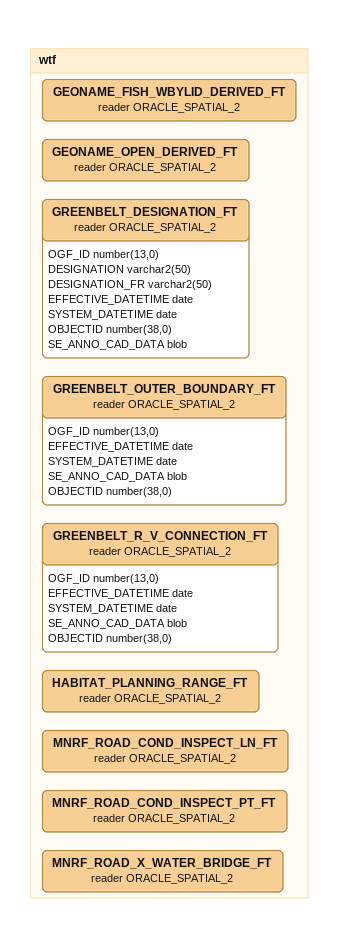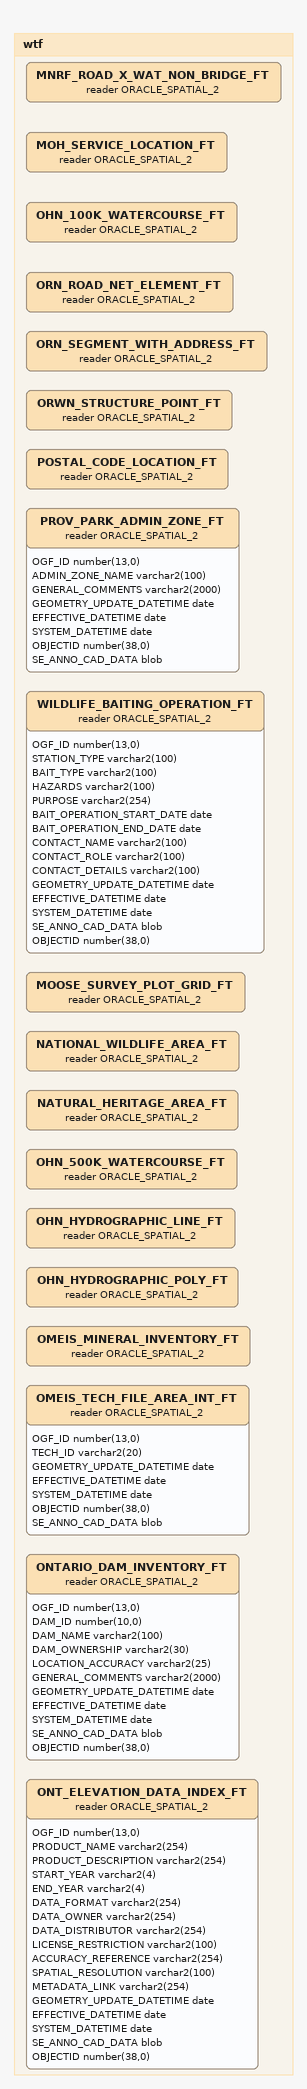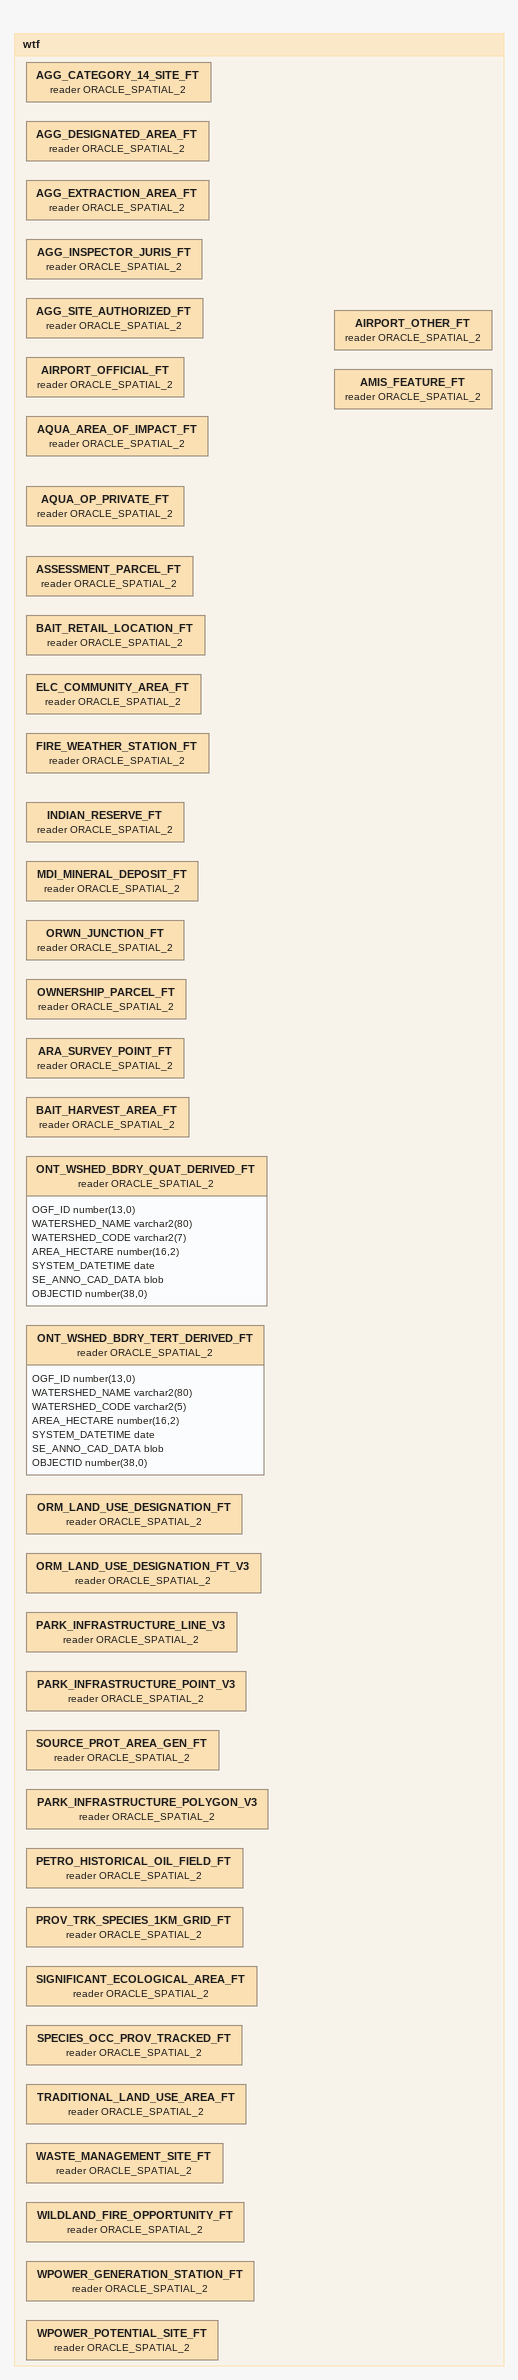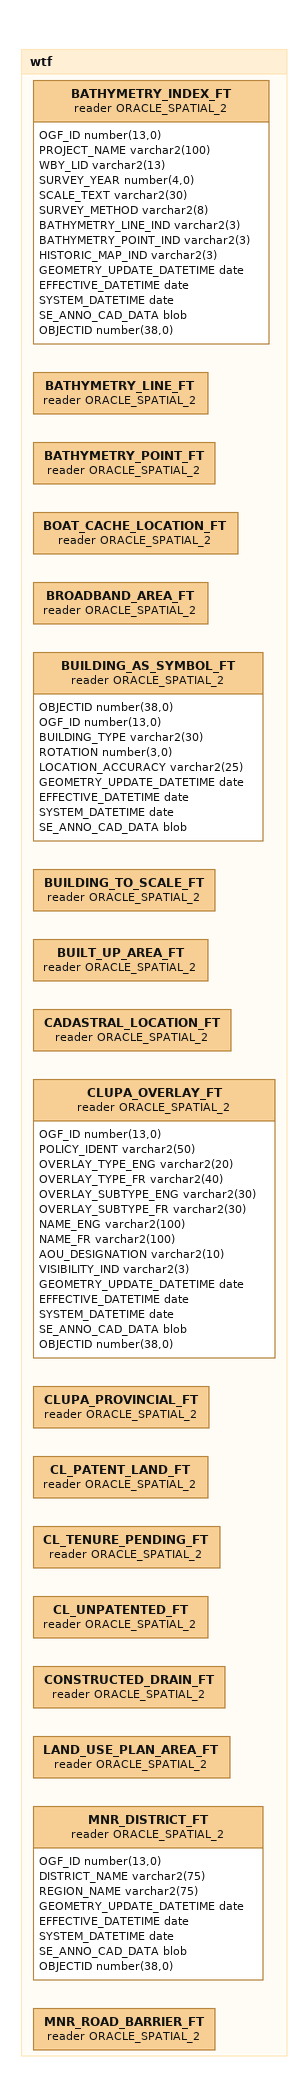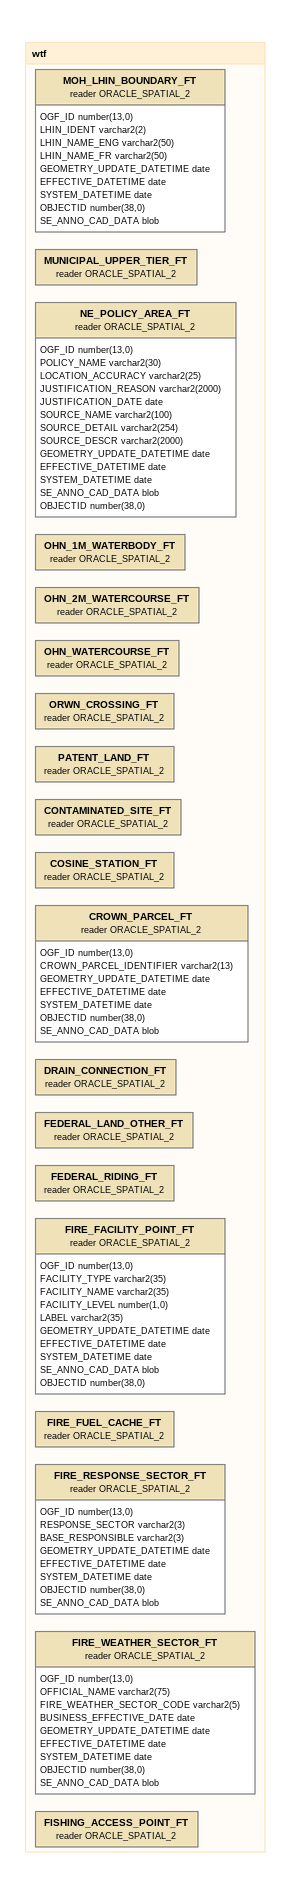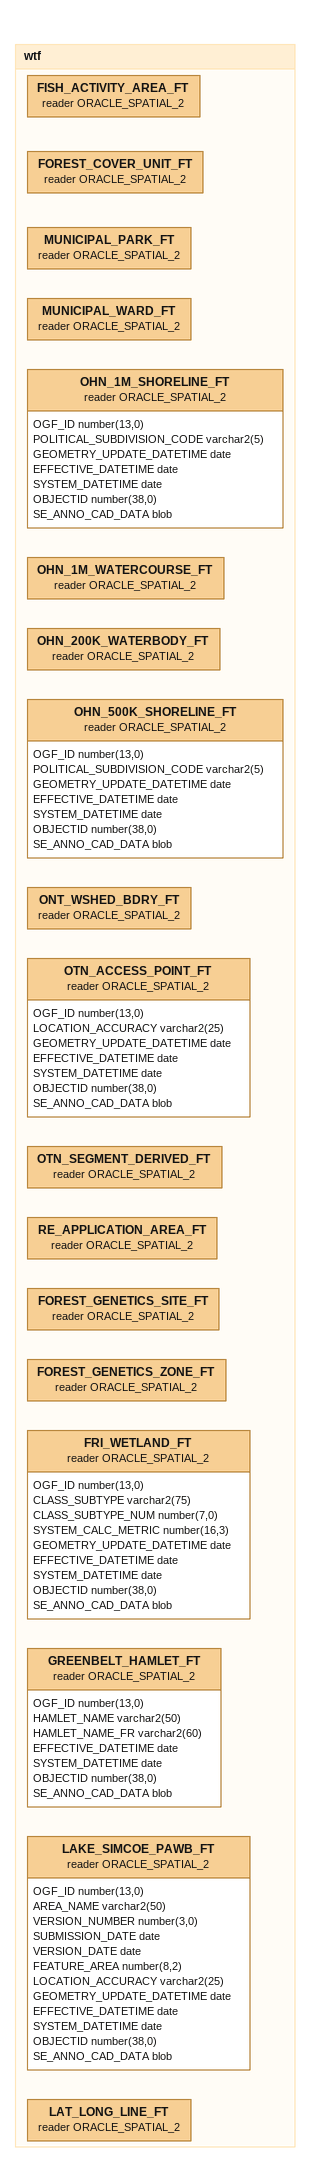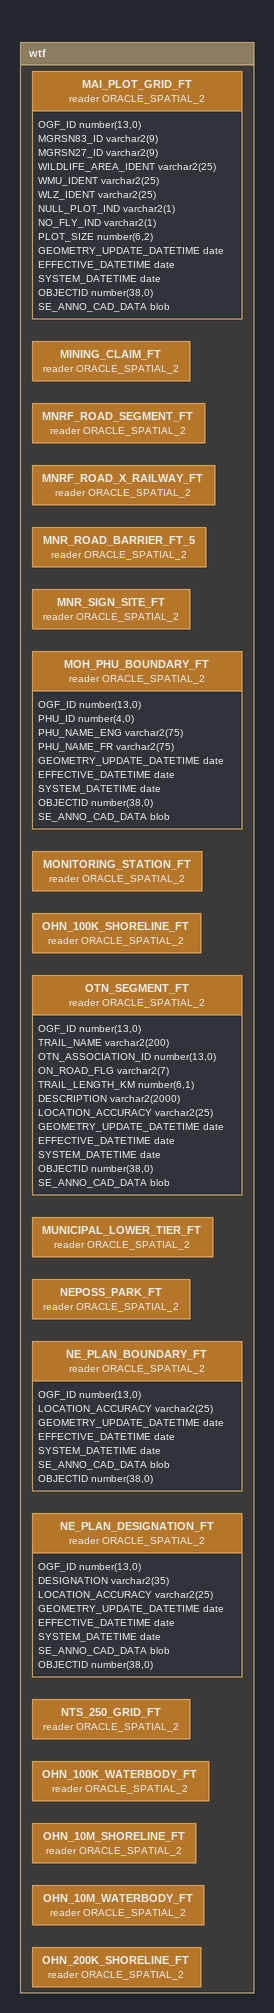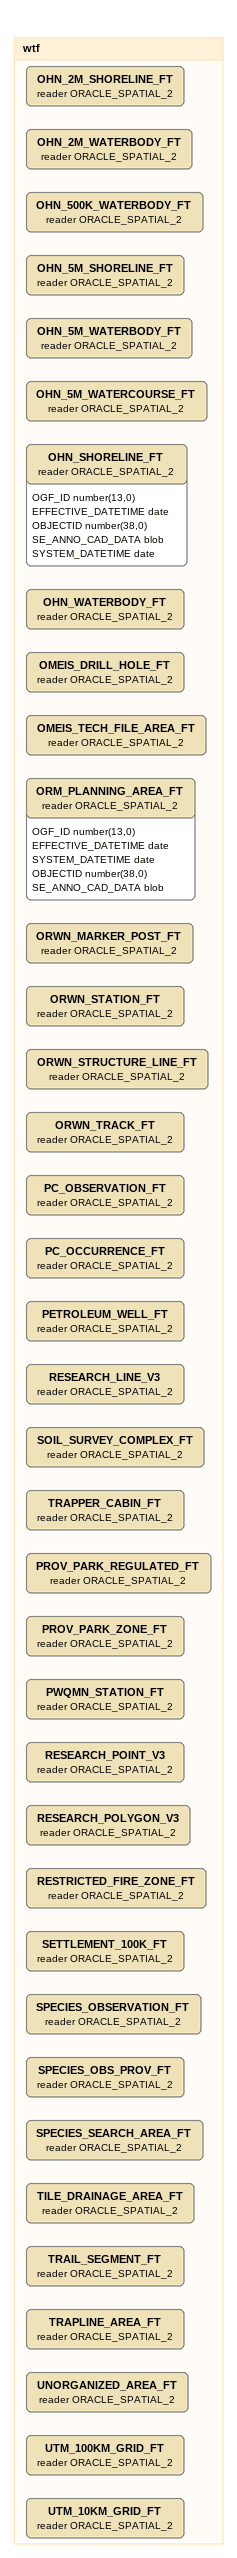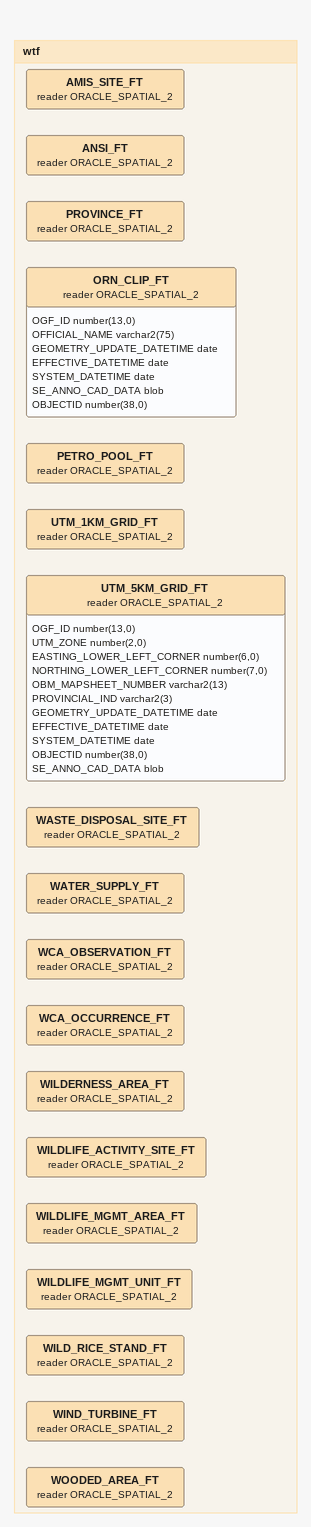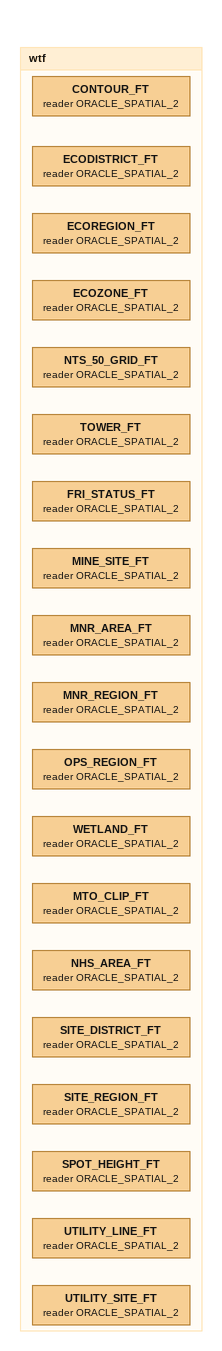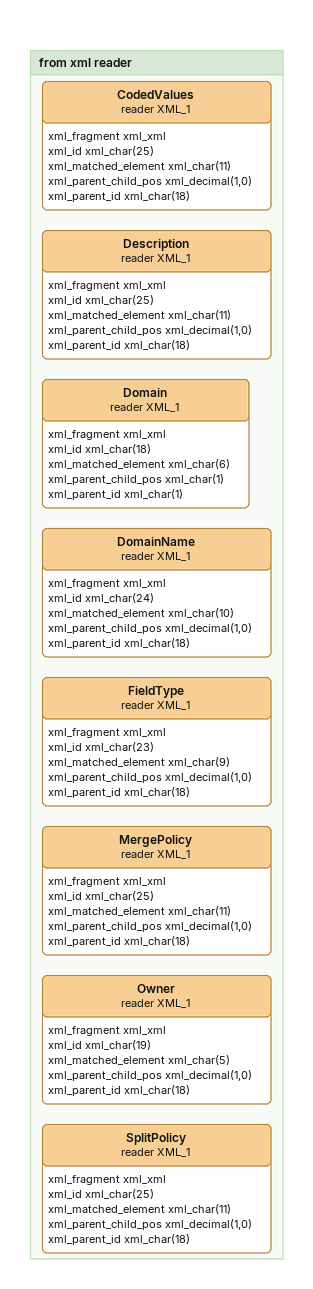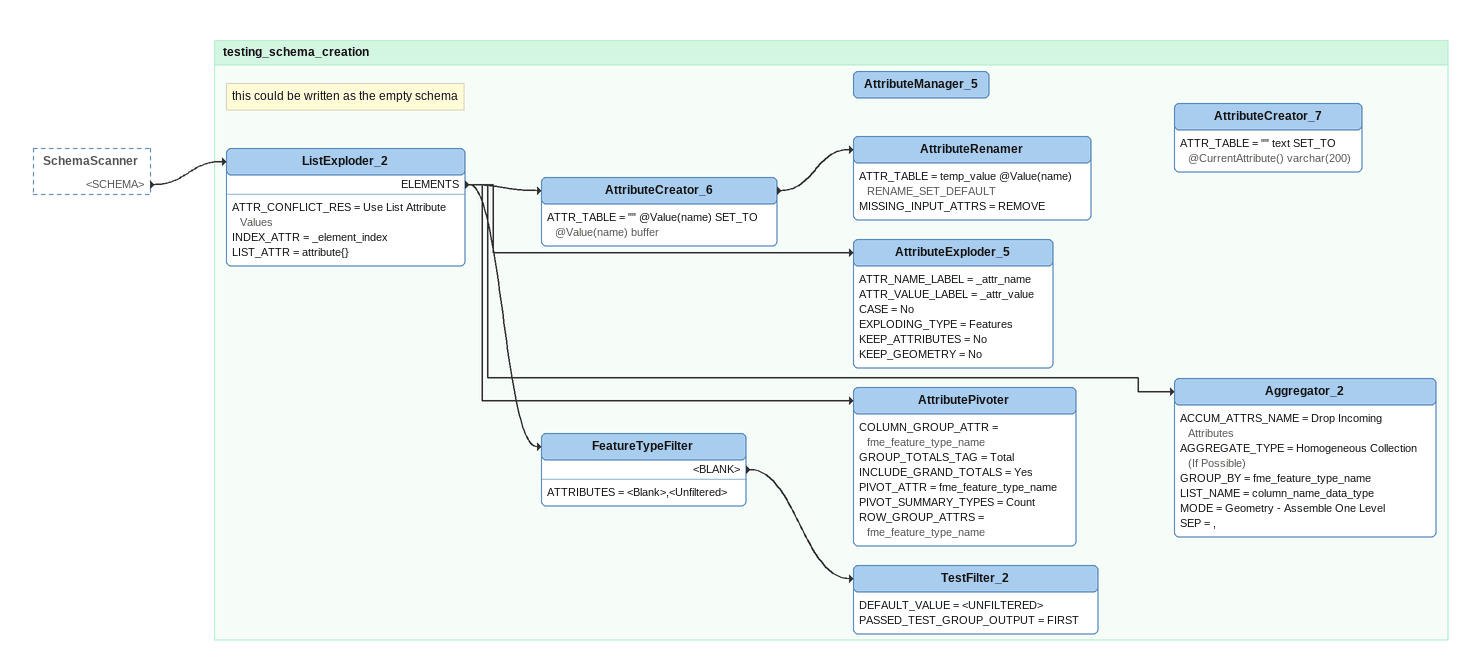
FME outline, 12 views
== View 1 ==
Bookmark: wtf
GEONAME_FISH_WBYLID_DERIVED_FT (reader ORACLE_SPATIAL_2)
GEONAME_OPEN_DERIVED_FT (reader ORACLE_SPATIAL_2)
GREENBELT_DESIGNATION_FT (reader ORACLE_SPATIAL_2)
    attributes: OGF_ID number(13,0), DESIGNATION varchar2(50), DESIGNATION_FR varchar2(50), EFFECTIVE_DATETIME date, SYSTEM_DATETIME date, OBJECTID number(38,0), SE_ANNO_CAD_DATA blob
GREENBELT_OUTER_BOUNDARY_FT (reader ORACLE_SPATIAL_2)
    attributes: OGF_ID number(13,0), EFFECTIVE_DATETIME date, SYSTEM_DATETIME date, SE_ANNO_CAD_DATA blob, OBJECTID number(38,0)
GREENBELT_R_V_CONNECTION_FT (reader ORACLE_SPATIAL_2)
    attributes: OGF_ID number(13,0), EFFECTIVE_DATETIME date, SYSTEM_DATETIME date, SE_ANNO_CAD_DATA blob, OBJECTID number(38,0)
HABITAT_PLANNING_RANGE_FT (reader ORACLE_SPATIAL_2)
MNRF_ROAD_COND_INSPECT_LN_FT (reader ORACLE_SPATIAL_2)
MNRF_ROAD_COND_INSPECT_PT_FT (reader ORACLE_SPATIAL_2)
MNRF_ROAD_X_WATER_BRIDGE_FT (reader ORACLE_SPATIAL_2)

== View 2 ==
Bookmark: wtf
MNRF_ROAD_X_WAT_NON_BRIDGE_FT (reader ORACLE_SPATIAL_2)
MOH_SERVICE_LOCATION_FT (reader ORACLE_SPATIAL_2)
OHN_100K_WATERCOURSE_FT (reader ORACLE_SPATIAL_2)
ORN_ROAD_NET_ELEMENT_FT (reader ORACLE_SPATIAL_2)
ORN_SEGMENT_WITH_ADDRESS_FT (reader ORACLE_SPATIAL_2)
ORWN_STRUCTURE_POINT_FT (reader ORACLE_SPATIAL_2)
POSTAL_CODE_LOCATION_FT (reader ORACLE_SPATIAL_2)
PROV_PARK_ADMIN_ZONE_FT (reader ORACLE_SPATIAL_2)
    attributes: OGF_ID number(13,0), ADMIN_ZONE_NAME varchar2(100), GENERAL_COMMENTS varchar2(2000), GEOMETRY_UPDATE_DATETIME date, EFFECTIVE_DATETIME date, SYSTEM_DATETIME date, OBJECTID number(38,0), SE_ANNO_CAD_DATA blob
WILDLIFE_BAITING_OPERATION_FT (reader ORACLE_SPATIAL_2)
    attributes: OGF_ID number(13,0), STATION_TYPE varchar2(100), BAIT_TYPE varchar2(100), HAZARDS varchar2(100), PURPOSE varchar2(254), BAIT_OPERATION_START_DATE date, BAIT_OPERATION_END_DATE date, CONTACT_NAME varchar2(100), CONTACT_ROLE varchar2(100), CONTACT_DETAILS varchar2(100), GEOMETRY_UPDATE_DATETIME date, EFFECTIVE_DATETIME date, SYSTEM_DATETIME date, SE_ANNO_CAD_DATA blob, OBJECTID number(38,0)
MOOSE_SURVEY_PLOT_GRID_FT (reader ORACLE_SPATIAL_2)
NATIONAL_WILDLIFE_AREA_FT (reader ORACLE_SPATIAL_2)
NATURAL_HERITAGE_AREA_FT (reader ORACLE_SPATIAL_2)
OHN_500K_WATERCOURSE_FT (reader ORACLE_SPATIAL_2)
OHN_HYDROGRAPHIC_LINE_FT (reader ORACLE_SPATIAL_2)
OHN_HYDROGRAPHIC_POLY_FT (reader ORACLE_SPATIAL_2)
OMEIS_MINERAL_INVENTORY_FT (reader ORACLE_SPATIAL_2)
OMEIS_TECH_FILE_AREA_INT_FT (reader ORACLE_SPATIAL_2)
    attributes: OGF_ID number(13,0), TECH_ID varchar2(20), GEOMETRY_UPDATE_DATETIME date, EFFECTIVE_DATETIME date, SYSTEM_DATETIME date, OBJECTID number(38,0), SE_ANNO_CAD_DATA blob
ONTARIO_DAM_INVENTORY_FT (reader ORACLE_SPATIAL_2)
    attributes: OGF_ID number(13,0), DAM_ID number(10,0), DAM_NAME varchar2(100), DAM_OWNERSHIP varchar2(30), LOCATION_ACCURACY varchar2(25), GENERAL_COMMENTS varchar2(2000), GEOMETRY_UPDATE_DATETIME date, EFFECTIVE_DATETIME date, SYSTEM_DATETIME date, SE_ANNO_CAD_DATA blob, OBJECTID number(38,0)
ONT_ELEVATION_DATA_INDEX_FT (reader ORACLE_SPATIAL_2)
    attributes: OGF_ID number(13,0), PRODUCT_NAME varchar2(254), PRODUCT_DESCRIPTION varchar2(254), START_YEAR varchar2(4), END_YEAR varchar2(4), DATA_FORMAT varchar2(254), DATA_OWNER varchar2(254), DATA_DISTRIBUTOR varchar2(254), LICENSE_RESTRICTION varchar2(100), ACCURACY_REFERENCE varchar2(254), SPATIAL_RESOLUTION varchar2(100), METADATA_LINK varchar2(254), GEOMETRY_UPDATE_DATETIME date, EFFECTIVE_DATETIME date, SYSTEM_DATETIME date, SE_ANNO_CAD_DATA blob, OBJECTID number(38,0)

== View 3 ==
Bookmark: wtf
ONT_WSHED_BDRY_QUAT_DERIVED_FT (reader ORACLE_SPATIAL_2)
    attributes: OGF_ID number(13,0), WATERSHED_NAME varchar2(80), WATERSHED_CODE varchar2(7), AREA_HECTARE number(16,2), SYSTEM_DATETIME date, SE_ANNO_CAD_DATA blob, OBJECTID number(38,0)
ONT_WSHED_BDRY_TERT_DERIVED_FT (reader ORACLE_SPATIAL_2)
    attributes: OGF_ID number(13,0), WATERSHED_NAME varchar2(80), WATERSHED_CODE varchar2(5), AREA_HECTARE number(16,2), SYSTEM_DATETIME date, SE_ANNO_CAD_DATA blob, OBJECTID number(38,0)
ORM_LAND_USE_DESIGNATION_FT (reader ORACLE_SPATIAL_2)
ORM_LAND_USE_DESIGNATION_FT_V3 (reader ORACLE_SPATIAL_2)
PARK_INFRASTRUCTURE_LINE_V3 (reader ORACLE_SPATIAL_2)
PARK_INFRASTRUCTURE_POINT_V3 (reader ORACLE_SPATIAL_2)
SOURCE_PROT_AREA_GEN_FT (reader ORACLE_SPATIAL_2)
PARK_INFRASTRUCTURE_POLYGON_V3 (reader ORACLE_SPATIAL_2)
PETRO_HISTORICAL_OIL_FIELD_FT (reader ORACLE_SPATIAL_2)
PROV_TRK_SPECIES_1KM_GRID_FT (reader ORACLE_SPATIAL_2)
SIGNIFICANT_ECOLOGICAL_AREA_FT (reader ORACLE_SPATIAL_2)
SPECIES_OCC_PROV_TRACKED_FT (reader ORACLE_SPATIAL_2)
TRADITIONAL_LAND_USE_AREA_FT (reader ORACLE_SPATIAL_2)
WASTE_MANAGEMENT_SITE_FT (reader ORACLE_SPATIAL_2)
WILDLAND_FIRE_OPPORTUNITY_FT (reader ORACLE_SPATIAL_2)
WPOWER_GENERATION_STATION_FT (reader ORACLE_SPATIAL_2)
WPOWER_POTENTIAL_SITE_FT (reader ORACLE_SPATIAL_2)
AGG_CATEGORY_14_SITE_FT (reader ORACLE_SPATIAL_2)
AGG_DESIGNATED_AREA_FT (reader ORACLE_SPATIAL_2)
AGG_EXTRACTION_AREA_FT (reader ORACLE_SPATIAL_2)
AGG_INSPECTOR_JURIS_FT (reader ORACLE_SPATIAL_2)
AGG_SITE_AUTHORIZED_FT (reader ORACLE_SPATIAL_2)
AIRPORT_OFFICIAL_FT (reader ORACLE_SPATIAL_2)
AIRPORT_OTHER_FT (reader ORACLE_SPATIAL_2)
AMIS_FEATURE_FT (reader ORACLE_SPATIAL_2)
AQUA_AREA_OF_IMPACT_FT (reader ORACLE_SPATIAL_2)
AQUA_OP_PRIVATE_FT (reader ORACLE_SPATIAL_2)
ASSESSMENT_PARCEL_FT (reader ORACLE_SPATIAL_2)
BAIT_RETAIL_LOCATION_FT (reader ORACLE_SPATIAL_2)
ELC_COMMUNITY_AREA_FT (reader ORACLE_SPATIAL_2)
FIRE_WEATHER_STATION_FT (reader ORACLE_SPATIAL_2)
INDIAN_RESERVE_FT (reader ORACLE_SPATIAL_2)
MDI_MINERAL_DEPOSIT_FT (reader ORACLE_SPATIAL_2)
ORWN_JUNCTION_FT (reader ORACLE_SPATIAL_2)
OWNERSHIP_PARCEL_FT (reader ORACLE_SPATIAL_2)
ARA_SURVEY_POINT_FT (reader ORACLE_SPATIAL_2)
BAIT_HARVEST_AREA_FT (reader ORACLE_SPATIAL_2)

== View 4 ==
Bookmark: wtf
BATHYMETRY_INDEX_FT (reader ORACLE_SPATIAL_2)
    attributes: OGF_ID number(13,0), PROJECT_NAME varchar2(100), WBY_LID varchar2(13), SURVEY_YEAR number(4,0), SCALE_TEXT varchar2(30), SURVEY_METHOD varchar2(8), BATHYMETRY_LINE_IND varchar2(3), BATHYMETRY_POINT_IND varchar2(3), HISTORIC_MAP_IND varchar2(3), GEOMETRY_UPDATE_DATETIME date, EFFECTIVE_DATETIME date, SYSTEM_DATETIME date, SE_ANNO_CAD_DATA blob, OBJECTID number(38,0)
BATHYMETRY_LINE_FT (reader ORACLE_SPATIAL_2)
BATHYMETRY_POINT_FT (reader ORACLE_SPATIAL_2)
BOAT_CACHE_LOCATION_FT (reader ORACLE_SPATIAL_2)
BROADBAND_AREA_FT (reader ORACLE_SPATIAL_2)
BUILDING_AS_SYMBOL_FT (reader ORACLE_SPATIAL_2)
    attributes: OBJECTID number(38,0), OGF_ID number(13,0), BUILDING_TYPE varchar2(30), ROTATION number(3,0), LOCATION_ACCURACY varchar2(25), GEOMETRY_UPDATE_DATETIME date, EFFECTIVE_DATETIME date, SYSTEM_DATETIME date, SE_ANNO_CAD_DATA blob
BUILDING_TO_SCALE_FT (reader ORACLE_SPATIAL_2)
BUILT_UP_AREA_FT (reader ORACLE_SPATIAL_2)
CADASTRAL_LOCATION_FT (reader ORACLE_SPATIAL_2)
CLUPA_OVERLAY_FT (reader ORACLE_SPATIAL_2)
    attributes: OGF_ID number(13,0), POLICY_IDENT varchar2(50), OVERLAY_TYPE_ENG varchar2(20), OVERLAY_TYPE_FR varchar2(40), OVERLAY_SUBTYPE_ENG varchar2(30), OVERLAY_SUBTYPE_FR varchar2(30), NAME_ENG varchar2(100), NAME_FR varchar2(100), AOU_DESIGNATION varchar2(10), VISIBILITY_IND varchar2(3), GEOMETRY_UPDATE_DATETIME date, EFFECTIVE_DATETIME date, SYSTEM_DATETIME date, SE_ANNO_CAD_DATA blob, OBJECTID number(38,0)
CLUPA_PROVINCIAL_FT (reader ORACLE_SPATIAL_2)
CL_PATENT_LAND_FT (reader ORACLE_SPATIAL_2)
CL_TENURE_PENDING_FT (reader ORACLE_SPATIAL_2)
CL_UNPATENTED_FT (reader ORACLE_SPATIAL_2)
CONSTRUCTED_DRAIN_FT (reader ORACLE_SPATIAL_2)
LAND_USE_PLAN_AREA_FT (reader ORACLE_SPATIAL_2)
MNR_DISTRICT_FT (reader ORACLE_SPATIAL_2)
    attributes: OGF_ID number(13,0), DISTRICT_NAME varchar2(75), REGION_NAME varchar2(75), GEOMETRY_UPDATE_DATETIME date, EFFECTIVE_DATETIME date, SYSTEM_DATETIME date, SE_ANNO_CAD_DATA blob, OBJECTID number(38,0)
MNR_ROAD_BARRIER_FT (reader ORACLE_SPATIAL_2)

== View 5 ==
Bookmark: wtf
MOH_LHIN_BOUNDARY_FT (reader ORACLE_SPATIAL_2)
    attributes: OGF_ID number(13,0), LHIN_IDENT varchar2(2), LHIN_NAME_ENG varchar2(50), LHIN_NAME_FR varchar2(50), GEOMETRY_UPDATE_DATETIME date, EFFECTIVE_DATETIME date, SYSTEM_DATETIME date, OBJECTID number(38,0), SE_ANNO_CAD_DATA blob
MUNICIPAL_UPPER_TIER_FT (reader ORACLE_SPATIAL_2)
NE_POLICY_AREA_FT (reader ORACLE_SPATIAL_2)
    attributes: OGF_ID number(13,0), POLICY_NAME varchar2(30), LOCATION_ACCURACY varchar2(25), JUSTIFICATION_REASON varchar2(2000), JUSTIFICATION_DATE date, SOURCE_NAME varchar2(100), SOURCE_DETAIL varchar2(254), SOURCE_DESCR varchar2(2000), GEOMETRY_UPDATE_DATETIME date, EFFECTIVE_DATETIME date, SYSTEM_DATETIME date, SE_ANNO_CAD_DATA blob, OBJECTID number(38,0)
OHN_1M_WATERBODY_FT (reader ORACLE_SPATIAL_2)
OHN_2M_WATERCOURSE_FT (reader ORACLE_SPATIAL_2)
OHN_WATERCOURSE_FT (reader ORACLE_SPATIAL_2)
ORWN_CROSSING_FT (reader ORACLE_SPATIAL_2)
PATENT_LAND_FT (reader ORACLE_SPATIAL_2)
CONTAMINATED_SITE_FT (reader ORACLE_SPATIAL_2)
COSINE_STATION_FT (reader ORACLE_SPATIAL_2)
CROWN_PARCEL_FT (reader ORACLE_SPATIAL_2)
    attributes: OGF_ID number(13,0), CROWN_PARCEL_IDENTIFIER varchar2(13), GEOMETRY_UPDATE_DATETIME date, EFFECTIVE_DATETIME date, SYSTEM_DATETIME date, OBJECTID number(38,0), SE_ANNO_CAD_DATA blob
DRAIN_CONNECTION_FT (reader ORACLE_SPATIAL_2)
FEDERAL_LAND_OTHER_FT (reader ORACLE_SPATIAL_2)
FEDERAL_RIDING_FT (reader ORACLE_SPATIAL_2)
FIRE_FACILITY_POINT_FT (reader ORACLE_SPATIAL_2)
    attributes: OGF_ID number(13,0), FACILITY_TYPE varchar2(35), FACILITY_NAME varchar2(35), FACILITY_LEVEL number(1,0), LABEL varchar2(35), GEOMETRY_UPDATE_DATETIME date, EFFECTIVE_DATETIME date, SYSTEM_DATETIME date, SE_ANNO_CAD_DATA blob, OBJECTID number(38,0)
FIRE_FUEL_CACHE_FT (reader ORACLE_SPATIAL_2)
FIRE_RESPONSE_SECTOR_FT (reader ORACLE_SPATIAL_2)
    attributes: OGF_ID number(13,0), RESPONSE_SECTOR varchar2(3), BASE_RESPONSIBLE varchar2(3), GEOMETRY_UPDATE_DATETIME date, EFFECTIVE_DATETIME date, SYSTEM_DATETIME date, OBJECTID number(38,0), SE_ANNO_CAD_DATA blob
FIRE_WEATHER_SECTOR_FT (reader ORACLE_SPATIAL_2)
    attributes: OGF_ID number(13,0), OFFICIAL_NAME varchar2(75), FIRE_WEATHER_SECTOR_CODE varchar2(5), BUSINESS_EFFECTIVE_DATE date, GEOMETRY_UPDATE_DATETIME date, EFFECTIVE_DATETIME date, SYSTEM_DATETIME date, OBJECTID number(38,0), SE_ANNO_CAD_DATA blob
FISHING_ACCESS_POINT_FT (reader ORACLE_SPATIAL_2)

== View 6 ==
Bookmark: wtf
FISH_ACTIVITY_AREA_FT (reader ORACLE_SPATIAL_2)
FOREST_COVER_UNIT_FT (reader ORACLE_SPATIAL_2)
MUNICIPAL_PARK_FT (reader ORACLE_SPATIAL_2)
MUNICIPAL_WARD_FT (reader ORACLE_SPATIAL_2)
OHN_1M_SHORELINE_FT (reader ORACLE_SPATIAL_2)
    attributes: OGF_ID number(13,0), POLITICAL_SUBDIVISION_CODE varchar2(5), GEOMETRY_UPDATE_DATETIME date, EFFECTIVE_DATETIME date, SYSTEM_DATETIME date, OBJECTID number(38,0), SE_ANNO_CAD_DATA blob
OHN_1M_WATERCOURSE_FT (reader ORACLE_SPATIAL_2)
OHN_200K_WATERBODY_FT (reader ORACLE_SPATIAL_2)
OHN_500K_SHORELINE_FT (reader ORACLE_SPATIAL_2)
    attributes: OGF_ID number(13,0), POLITICAL_SUBDIVISION_CODE varchar2(5), GEOMETRY_UPDATE_DATETIME date, EFFECTIVE_DATETIME date, SYSTEM_DATETIME date, OBJECTID number(38,0), SE_ANNO_CAD_DATA blob
ONT_WSHED_BDRY_FT (reader ORACLE_SPATIAL_2)
OTN_ACCESS_POINT_FT (reader ORACLE_SPATIAL_2)
    attributes: OGF_ID number(13,0), LOCATION_ACCURACY varchar2(25), GEOMETRY_UPDATE_DATETIME date, EFFECTIVE_DATETIME date, SYSTEM_DATETIME date, OBJECTID number(38,0), SE_ANNO_CAD_DATA blob
OTN_SEGMENT_DERIVED_FT (reader ORACLE_SPATIAL_2)
RE_APPLICATION_AREA_FT (reader ORACLE_SPATIAL_2)
FOREST_GENETICS_SITE_FT (reader ORACLE_SPATIAL_2)
FOREST_GENETICS_ZONE_FT (reader ORACLE_SPATIAL_2)
FRI_WETLAND_FT (reader ORACLE_SPATIAL_2)
    attributes: OGF_ID number(13,0), CLASS_SUBTYPE varchar2(75), CLASS_SUBTYPE_NUM number(7,0), SYSTEM_CALC_METRIC number(16,3), GEOMETRY_UPDATE_DATETIME date, EFFECTIVE_DATETIME date, SYSTEM_DATETIME date, OBJECTID number(38,0), SE_ANNO_CAD_DATA blob
GREENBELT_HAMLET_FT (reader ORACLE_SPATIAL_2)
    attributes: OGF_ID number(13,0), HAMLET_NAME varchar2(50), HAMLET_NAME_FR varchar2(60), EFFECTIVE_DATETIME date, SYSTEM_DATETIME date, OBJECTID number(38,0), SE_ANNO_CAD_DATA blob
LAKE_SIMCOE_PAWB_FT (reader ORACLE_SPATIAL_2)
    attributes: OGF_ID number(13,0), AREA_NAME varchar2(50), VERSION_NUMBER number(3,0), SUBMISSION_DATE date, VERSION_DATE date, FEATURE_AREA number(8,2), LOCATION_ACCURACY varchar2(25), GEOMETRY_UPDATE_DATETIME date, EFFECTIVE_DATETIME date, SYSTEM_DATETIME date, OBJECTID number(38,0), SE_ANNO_CAD_DATA blob
LAT_LONG_LINE_FT (reader ORACLE_SPATIAL_2)

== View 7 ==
Bookmark: wtf
MAI_PLOT_GRID_FT (reader ORACLE_SPATIAL_2)
    attributes: OGF_ID number(13,0), MGRSN83_ID varchar2(9), MGRSN27_ID varchar2(9), WILDLIFE_AREA_IDENT varchar2(25), WMU_IDENT varchar2(25), WLZ_IDENT varchar2(25), NULL_PLOT_IND varchar2(1), NO_FLY_IND varchar2(1), PLOT_SIZE number(6,2), GEOMETRY_UPDATE_DATETIME date, EFFECTIVE_DATETIME date, SYSTEM_DATETIME date, OBJECTID number(38,0), SE_ANNO_CAD_DATA blob
MINING_CLAIM_FT (reader ORACLE_SPATIAL_2)
MNRF_ROAD_SEGMENT_FT (reader ORACLE_SPATIAL_2)
MNRF_ROAD_X_RAILWAY_FT (reader ORACLE_SPATIAL_2)
MNR_ROAD_BARRIER_FT_5 (reader ORACLE_SPATIAL_2)
MNR_SIGN_SITE_FT (reader ORACLE_SPATIAL_2)
MOH_PHU_BOUNDARY_FT (reader ORACLE_SPATIAL_2)
    attributes: OGF_ID number(13,0), PHU_ID number(4,0), PHU_NAME_ENG varchar2(75), PHU_NAME_FR varchar2(75), GEOMETRY_UPDATE_DATETIME date, EFFECTIVE_DATETIME date, SYSTEM_DATETIME date, OBJECTID number(38,0), SE_ANNO_CAD_DATA blob
MONITORING_STATION_FT (reader ORACLE_SPATIAL_2)
OHN_100K_SHORELINE_FT (reader ORACLE_SPATIAL_2)
OTN_SEGMENT_FT (reader ORACLE_SPATIAL_2)
    attributes: OGF_ID number(13,0), TRAIL_NAME varchar2(200), OTN_ASSOCIATION_ID number(13,0), ON_ROAD_FLG varchar2(7), TRAIL_LENGTH_KM number(6,1), DESCRIPTION varchar2(2000), LOCATION_ACCURACY varchar2(25), GEOMETRY_UPDATE_DATETIME date, EFFECTIVE_DATETIME date, SYSTEM_DATETIME date, OBJECTID number(38,0), SE_ANNO_CAD_DATA blob
MUNICIPAL_LOWER_TIER_FT (reader ORACLE_SPATIAL_2)
NEPOSS_PARK_FT (reader ORACLE_SPATIAL_2)
NE_PLAN_BOUNDARY_FT (reader ORACLE_SPATIAL_2)
    attributes: OGF_ID number(13,0), LOCATION_ACCURACY varchar2(25), GEOMETRY_UPDATE_DATETIME date, EFFECTIVE_DATETIME date, SYSTEM_DATETIME date, SE_ANNO_CAD_DATA blob, OBJECTID number(38,0)
NE_PLAN_DESIGNATION_FT (reader ORACLE_SPATIAL_2)
    attributes: OGF_ID number(13,0), DESIGNATION varchar2(35), LOCATION_ACCURACY varchar2(25), GEOMETRY_UPDATE_DATETIME date, EFFECTIVE_DATETIME date, SYSTEM_DATETIME date, SE_ANNO_CAD_DATA blob, OBJECTID number(38,0)
NTS_250_GRID_FT (reader ORACLE_SPATIAL_2)
OHN_100K_WATERBODY_FT (reader ORACLE_SPATIAL_2)
OHN_10M_SHORELINE_FT (reader ORACLE_SPATIAL_2)
OHN_10M_WATERBODY_FT (reader ORACLE_SPATIAL_2)
OHN_200K_SHORELINE_FT (reader ORACLE_SPATIAL_2)

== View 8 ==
Bookmark: wtf
OHN_2M_SHORELINE_FT (reader ORACLE_SPATIAL_2)
OHN_2M_WATERBODY_FT (reader ORACLE_SPATIAL_2)
OHN_500K_WATERBODY_FT (reader ORACLE_SPATIAL_2)
OHN_5M_SHORELINE_FT (reader ORACLE_SPATIAL_2)
OHN_5M_WATERBODY_FT (reader ORACLE_SPATIAL_2)
OHN_5M_WATERCOURSE_FT (reader ORACLE_SPATIAL_2)
OHN_SHORELINE_FT (reader ORACLE_SPATIAL_2)
    attributes: OGF_ID number(13,0), EFFECTIVE_DATETIME date, OBJECTID number(38,0), SE_ANNO_CAD_DATA blob, SYSTEM_DATETIME date
OHN_WATERBODY_FT (reader ORACLE_SPATIAL_2)
OMEIS_DRILL_HOLE_FT (reader ORACLE_SPATIAL_2)
OMEIS_TECH_FILE_AREA_FT (reader ORACLE_SPATIAL_2)
ORM_PLANNING_AREA_FT (reader ORACLE_SPATIAL_2)
    attributes: OGF_ID number(13,0), EFFECTIVE_DATETIME date, SYSTEM_DATETIME date, OBJECTID number(38,0), SE_ANNO_CAD_DATA blob
ORWN_MARKER_POST_FT (reader ORACLE_SPATIAL_2)
ORWN_STATION_FT (reader ORACLE_SPATIAL_2)
ORWN_STRUCTURE_LINE_FT (reader ORACLE_SPATIAL_2)
ORWN_TRACK_FT (reader ORACLE_SPATIAL_2)
PC_OBSERVATION_FT (reader ORACLE_SPATIAL_2)
PC_OCCURRENCE_FT (reader ORACLE_SPATIAL_2)
PETROLEUM_WELL_FT (reader ORACLE_SPATIAL_2)
RESEARCH_LINE_V3 (reader ORACLE_SPATIAL_2)
SOIL_SURVEY_COMPLEX_FT (reader ORACLE_SPATIAL_2)
TRAPPER_CABIN_FT (reader ORACLE_SPATIAL_2)
PROV_PARK_REGULATED_FT (reader ORACLE_SPATIAL_2)
PROV_PARK_ZONE_FT (reader ORACLE_SPATIAL_2)
PWQMN_STATION_FT (reader ORACLE_SPATIAL_2)
RESEARCH_POINT_V3 (reader ORACLE_SPATIAL_2)
RESEARCH_POLYGON_V3 (reader ORACLE_SPATIAL_2)
RESTRICTED_FIRE_ZONE_FT (reader ORACLE_SPATIAL_2)
SETTLEMENT_100K_FT (reader ORACLE_SPATIAL_2)
SPECIES_OBSERVATION_FT (reader ORACLE_SPATIAL_2)
SPECIES_OBS_PROV_FT (reader ORACLE_SPATIAL_2)
SPECIES_SEARCH_AREA_FT (reader ORACLE_SPATIAL_2)
TILE_DRAINAGE_AREA_FT (reader ORACLE_SPATIAL_2)
TRAIL_SEGMENT_FT (reader ORACLE_SPATIAL_2)
TRAPLINE_AREA_FT (reader ORACLE_SPATIAL_2)
UNORGANIZED_AREA_FT (reader ORACLE_SPATIAL_2)
UTM_100KM_GRID_FT (reader ORACLE_SPATIAL_2)
UTM_10KM_GRID_FT (reader ORACLE_SPATIAL_2)

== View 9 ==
Bookmark: wtf
UTM_1KM_GRID_FT (reader ORACLE_SPATIAL_2)
UTM_5KM_GRID_FT (reader ORACLE_SPATIAL_2)
    attributes: OGF_ID number(13,0), UTM_ZONE number(2,0), EASTING_LOWER_LEFT_CORNER number(6,0), NORTHING_LOWER_LEFT_CORNER number(7,0), OBM_MAPSHEET_NUMBER varchar2(13), PROVINCIAL_IND varchar2(3), GEOMETRY_UPDATE_DATETIME date, EFFECTIVE_DATETIME date, SYSTEM_DATETIME date, OBJECTID number(38,0), SE_ANNO_CAD_DATA blob
WASTE_DISPOSAL_SITE_FT (reader ORACLE_SPATIAL_2)
WATER_SUPPLY_FT (reader ORACLE_SPATIAL_2)
WCA_OBSERVATION_FT (reader ORACLE_SPATIAL_2)
WCA_OCCURRENCE_FT (reader ORACLE_SPATIAL_2)
WILDERNESS_AREA_FT (reader ORACLE_SPATIAL_2)
WILDLIFE_ACTIVITY_SITE_FT (reader ORACLE_SPATIAL_2)
WILDLIFE_MGMT_AREA_FT (reader ORACLE_SPATIAL_2)
WILDLIFE_MGMT_UNIT_FT (reader ORACLE_SPATIAL_2)
WILD_RICE_STAND_FT (reader ORACLE_SPATIAL_2)
WIND_TURBINE_FT (reader ORACLE_SPATIAL_2)
WOODED_AREA_FT (reader ORACLE_SPATIAL_2)
AMIS_SITE_FT (reader ORACLE_SPATIAL_2)
ANSI_FT (reader ORACLE_SPATIAL_2)
PROVINCE_FT (reader ORACLE_SPATIAL_2)
ORN_CLIP_FT (reader ORACLE_SPATIAL_2)
    attributes: OGF_ID number(13,0), OFFICIAL_NAME varchar2(75), GEOMETRY_UPDATE_DATETIME date, EFFECTIVE_DATETIME date, SYSTEM_DATETIME date, SE_ANNO_CAD_DATA blob, OBJECTID number(38,0)
PETRO_POOL_FT (reader ORACLE_SPATIAL_2)

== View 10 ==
Bookmark: wtf
CONTOUR_FT (reader ORACLE_SPATIAL_2)
ECODISTRICT_FT (reader ORACLE_SPATIAL_2)
ECOREGION_FT (reader ORACLE_SPATIAL_2)
ECOZONE_FT (reader ORACLE_SPATIAL_2)
NTS_50_GRID_FT (reader ORACLE_SPATIAL_2)
TOWER_FT (reader ORACLE_SPATIAL_2)
FRI_STATUS_FT (reader ORACLE_SPATIAL_2)
MINE_SITE_FT (reader ORACLE_SPATIAL_2)
MNR_AREA_FT (reader ORACLE_SPATIAL_2)
MNR_REGION_FT (reader ORACLE_SPATIAL_2)
OPS_REGION_FT (reader ORACLE_SPATIAL_2)
WETLAND_FT (reader ORACLE_SPATIAL_2)
MTO_CLIP_FT (reader ORACLE_SPATIAL_2)
NHS_AREA_FT (reader ORACLE_SPATIAL_2)
SITE_DISTRICT_FT (reader ORACLE_SPATIAL_2)
SITE_REGION_FT (reader ORACLE_SPATIAL_2)
SPOT_HEIGHT_FT (reader ORACLE_SPATIAL_2)
UTILITY_LINE_FT (reader ORACLE_SPATIAL_2)
UTILITY_SITE_FT (reader ORACLE_SPATIAL_2)

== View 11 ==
Bookmark: from xml reader
CodedValues (reader XML_1)
    attributes: xml_fragment xml_xml, xml_id xml_char(25), xml_matched_element xml_char(11), xml_parent_child_pos xml_decimal(1,0), xml_parent_id xml_char(18)
Description (reader XML_1)
    attributes: xml_fragment xml_xml, xml_id xml_char(25), xml_matched_element xml_char(11), xml_parent_child_pos xml_decimal(1,0), xml_parent_id xml_char(18)
Domain (reader XML_1)
    attributes: xml_fragment xml_xml, xml_id xml_char(18), xml_matched_element xml_char(6), xml_parent_child_pos xml_char(1), xml_parent_id xml_char(1)
DomainName (reader XML_1)
    attributes: xml_fragment xml_xml, xml_id xml_char(24), xml_matched_element xml_char(10), xml_parent_child_pos xml_decimal(1,0), xml_parent_id xml_char(18)
FieldType (reader XML_1)
    attributes: xml_fragment xml_xml, xml_id xml_char(23), xml_matched_element xml_char(9), xml_parent_child_pos xml_decimal(1,0), xml_parent_id xml_char(18)
MergePolicy (reader XML_1)
    attributes: xml_fragment xml_xml, xml_id xml_char(25), xml_matched_element xml_char(11), xml_parent_child_pos xml_decimal(1,0), xml_parent_id xml_char(18)
Owner (reader XML_1)
    attributes: xml_fragment xml_xml, xml_id xml_char(19), xml_matched_element xml_char(5), xml_parent_child_pos xml_decimal(1,0), xml_parent_id xml_char(18)
SplitPolicy (reader XML_1)
    attributes: xml_fragment xml_xml, xml_id xml_char(25), xml_matched_element xml_char(11), xml_parent_child_pos xml_decimal(1,0), xml_parent_id xml_char(18)

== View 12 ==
SchemaScanner [outside]
    <SCHEMA> -> ListExploder_2

Bookmark: testing_schema_creation
Note: this could be written as the empty schema
ListExploder_2
    ATTR_CONFLICT_RES = Use List Attribute Values
    INDEX_ATTR = _element_index
    LIST_ATTR = attribute{}
    ELEMENTS -> AttributePivoter
    ELEMENTS -> FeatureTypeFilter
    ELEMENTS -> AttributeCreator_6
    ELEMENTS -> Aggregator_2
    ELEMENTS -> AttributeExploder_5
AttributeCreator_6
    ATTR_TABLE = "" @Value(name) SET_TO @Value(name) buffer
    -> AttributeRenamer
AttributeRenamer
    ATTR_TABLE = temp_value @Value(name) RENAME_SET_DEFAULT
    MISSING_INPUT_ATTRS = REMOVE
AttributeExploder_5
    ATTR_NAME_LABEL = _attr_name
    ATTR_VALUE_LABEL = _attr_value
    CASE = No
    EXPLODING_TYPE = Features
    KEEP_ATTRIBUTES = No
    KEEP_GEOMETRY = No
AttributePivoter
    COLUMN_GROUP_ATTR = fme_feature_type_name
    GROUP_TOTALS_TAG = Total
    INCLUDE_GRAND_TOTALS = Yes
    PIVOT_ATTR = fme_feature_type_name
    PIVOT_SUMMARY_TYPES = Count
    ROW_GROUP_ATTRS = fme_feature_type_name
Aggregator_2
    ACCUM_ATTRS_NAME = Drop Incoming Attributes
    AGGREGATE_TYPE = Homogeneous Collection (If Possible)
    GROUP_BY = fme_feature_type_name
    LIST_NAME = column_name_data_type
    MODE = Geometry - Assemble One Level
    SEP = ,
FeatureTypeFilter
    ATTRIBUTES = <Blank>,<Unfiltered>
    <BLANK> -> TestFilter_2
TestFilter_2
    DEFAULT_VALUE = <UNFILTERED>
    PASSED_TEST_GROUP_OUTPUT = FIRST
AttributeManager_5
AttributeCreator_7
    ATTR_TABLE = "" text SET_TO @CurrentAttribute() varchar(200)
